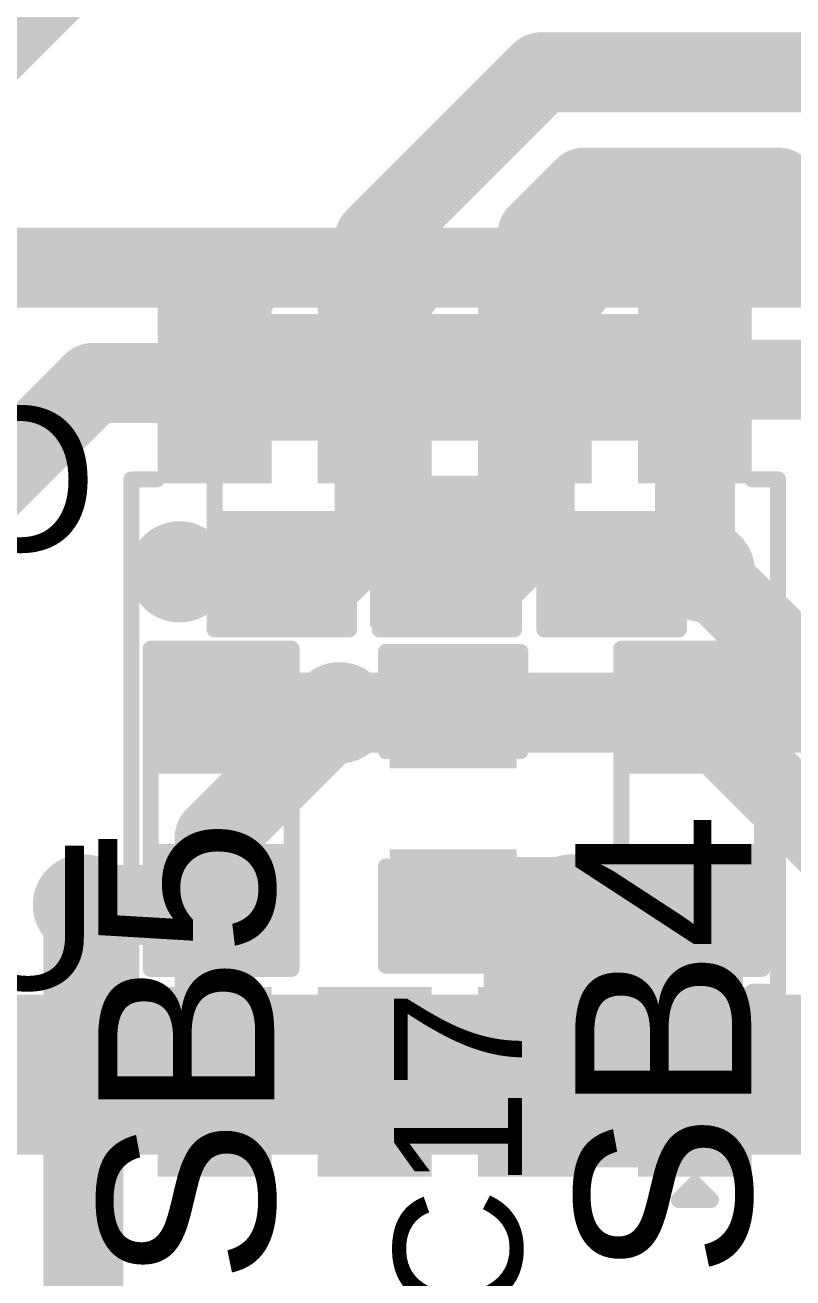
# Model space of a CAD drawing. Header units: millimetres. Extents: x -0.12 to 2.11, y 0 to 1.55.
# Drawn here: x 0.9178 to 1.1576, y 0.5575 to 0.9487 of the extents above; entities that cross this region are included whole.
import ezdxf

# ---------------------------------------------------------------- set-up
doc = ezdxf.new("R2010")
doc.units = ezdxf.units.MM
doc.header["$MEASUREMENT"] = 0
for name, color, linetype in [('BottomLayer', 5, 'Continuous'), ('BottomOverlay', 54, 'Continuous'), ('BottomPaste', 16, 'Continuous'), ('BottomSolder', 6, 'Continuous'), ('TopLayer', 1, 'Continuous'), ('TopOverlay', 2, 'Continuous'), ('TopPaste', 8, 'Continuous'), ('TopSolder', 216, 'Continuous'), ('ViaHoleLayer', 16, 'Continuous')]:
    doc.layers.add(name, color=color, linetype=linetype)
doc.styles.add('Arial', font='', dxfattribs={"height": 0.2})
doc.styles.get('Arial').set_extended_font_data('Arial')

# ---------------------------------------------------------------- blocks, each defined once
blk = doc.blocks.new('R___0603_2')
at = {"layer": 'TopLayer'}
for points in [[(-0.015, 0.0175), (-0.015, -0.0175), (-0.045, -0.0175), (-0.045, 0.0175)], [(0.045, 0.0175), (0.045, -0.0175), (0.015, -0.0175), (0.015, 0.0175)]]:
    blk.add_hatch(color=1, dxfattribs=at).paths.add_polyline_path(points)
at = {"layer": 'TopPaste'}
for points in [[(-0.015, 0.0175), (-0.015, -0.0175), (-0.045, -0.0175), (-0.045, 0.0175)], [(0.045, 0.0175), (0.045, -0.0175), (0.015, -0.0175), (0.015, 0.0175)]]:
    blk.add_hatch(color=8, dxfattribs=at).paths.add_polyline_path(points)
at = {"layer": 'TopSolder'}
for points in [[(-0.011, 0.0215), (-0.011, -0.0215), (-0.049, -0.0215), (-0.049, 0.0215)], [(0.049, 0.0215), (0.049, -0.0215), (0.011, -0.0215), (0.011, 0.0215)]]:
    blk.add_hatch(color=216, dxfattribs=at).paths.add_polyline_path(points)
at = {"layer": 'TopOverlay', "const_width": 0.005}
for points in [[(-0.048, 0.021), (0.048, 0.021)], [(-0.048, 0.021), (-0.048, -0.021)], [(0.048, 0.021), (0.048, -0.021)], [(-0.048, -0.021), (0.048, -0.021)]]:
    blk.add_lwpolyline(points, dxfattribs=at)
at = {"layer": 'TopOverlay', "const_width": 0.0025}
for points in [[(-0.04925, 0.021, 1), (-0.04675, 0.021, 1)], [(-0.04925, 0.021, 1), (-0.04675, 0.021, 1)], [(0.04675, 0.021, 1), (0.04925, 0.021, 1)], [(0.04675, 0.021, 1), (0.04925, 0.021, 1)], [(-0.04925, -0.021, 1), (-0.04675, -0.021, 1)], [(-0.04925, -0.021, 1), (-0.04675, -0.021, 1)], [(0.04675, -0.021, 1), (0.04925, -0.021, 1)], [(0.04675, -0.021, 1), (0.04925, -0.021, 1)]]:
    blk.add_lwpolyline(points, format="xyb", close=True, dxfattribs=at)
blk = doc.blocks.new('R___0603_3')
at = {"layer": 'TopLayer'}
for points in [[(-0.015, 0.0175), (-0.015, -0.0175), (-0.045, -0.0175), (-0.045, 0.0175)], [(0.045, 0.0175), (0.045, -0.0175), (0.015, -0.0175), (0.015, 0.0175)]]:
    blk.add_hatch(color=1, dxfattribs=at).paths.add_polyline_path(points)
at = {"layer": 'TopPaste'}
for points in [[(-0.015, 0.0175), (-0.015, -0.0175), (-0.045, -0.0175), (-0.045, 0.0175)], [(0.045, 0.0175), (0.045, -0.0175), (0.015, -0.0175), (0.015, 0.0175)]]:
    blk.add_hatch(color=8, dxfattribs=at).paths.add_polyline_path(points)
at = {"layer": 'TopSolder'}
for points in [[(-0.011, 0.0215), (-0.011, -0.0215), (-0.049, -0.0215), (-0.049, 0.0215)], [(0.049, 0.0215), (0.049, -0.0215), (0.011, -0.0215), (0.011, 0.0215)]]:
    blk.add_hatch(color=216, dxfattribs=at).paths.add_polyline_path(points)
at = {"layer": 'TopOverlay', "const_width": 0.005}
for points in [[(-0.048, 0.021), (0.048, 0.021)], [(-0.048, 0.021), (-0.048, -0.021)], [(0.048, 0.021), (0.048, -0.021)], [(-0.048, -0.021), (0.048, -0.021)]]:
    blk.add_lwpolyline(points, dxfattribs=at)
at = {"layer": 'TopOverlay', "const_width": 0.0025}
for points in [[(-0.04925, 0.021, 1), (-0.04675, 0.021, 1)], [(-0.04925, 0.021, 1), (-0.04675, 0.021, 1)], [(0.04675, 0.021, 1), (0.04925, 0.021, 1)], [(0.04675, 0.021, 1), (0.04925, 0.021, 1)], [(-0.04925, -0.021, 1), (-0.04675, -0.021, 1)], [(-0.04925, -0.021, 1), (-0.04675, -0.021, 1)], [(0.04675, -0.021, 1), (0.04925, -0.021, 1)], [(0.04675, -0.021, 1), (0.04925, -0.021, 1)]]:
    blk.add_lwpolyline(points, format="xyb", close=True, dxfattribs=at)
blk = doc.blocks.new('SOP_8_B_4')
at = {"layer": 'BottomLayer'}
for points in [[(-0.13386, 0.08878), (-0.08268, 0.08878), (-0.08268, 0.06122), (-0.13386, 0.06122)], [(0.08268, 0.08878), (0.13386, 0.08878), (0.13386, 0.06122), (0.08268, 0.06122)], [(-0.13386, 0.03878), (-0.08268, 0.03878), (-0.08268, 0.01122), (-0.13386, 0.01122)], [(0.08268, 0.03878), (0.13386, 0.03878), (0.13386, 0.01122), (0.08268, 0.01122)], [(-0.13386, -0.01122), (-0.08268, -0.01122), (-0.08268, -0.03878), (-0.13386, -0.03878)], [(0.08268, -0.01122), (0.13386, -0.01122), (0.13386, -0.03878), (0.08268, -0.03878)], [(-0.13386, -0.06122), (-0.08268, -0.06122), (-0.08268, -0.08878), (-0.13386, -0.08878)], [(0.08268, -0.06122), (0.13386, -0.06122), (0.13386, -0.08878), (0.08268, -0.08878)]]:
    blk.add_hatch(color=5, dxfattribs=at).paths.add_polyline_path(points)
at = {"layer": 'BottomOverlay'}
blk.add_hatch(color=54, dxfattribs=at).paths.add_polyline_path([(-0.078, -0.084), (-0.067, -0.084), (-0.067, -0.058), (-0.078, -0.058)])
at = {"layer": 'BottomPaste'}
for points in [[(-0.13386, 0.08878), (-0.08268, 0.08878), (-0.08268, 0.06122), (-0.13386, 0.06122)], [(0.08268, 0.08878), (0.13386, 0.08878), (0.13386, 0.06122), (0.08268, 0.06122)], [(-0.13386, 0.03878), (-0.08268, 0.03878), (-0.08268, 0.01122), (-0.13386, 0.01122)], [(0.08268, 0.03878), (0.13386, 0.03878), (0.13386, 0.01122), (0.08268, 0.01122)], [(-0.13386, -0.01122), (-0.08268, -0.01122), (-0.08268, -0.03878), (-0.13386, -0.03878)], [(0.08268, -0.01122), (0.13386, -0.01122), (0.13386, -0.03878), (0.08268, -0.03878)], [(-0.13386, -0.06122), (-0.08268, -0.06122), (-0.08268, -0.08878), (-0.13386, -0.08878)], [(0.08268, -0.06122), (0.13386, -0.06122), (0.13386, -0.08878), (0.08268, -0.08878)]]:
    blk.add_hatch(color=16, dxfattribs=at).paths.add_polyline_path(points)
at = {"layer": 'BottomSolder'}
for points in [[(-0.13786, 0.09278), (-0.07868, 0.09278), (-0.07868, 0.05722), (-0.13786, 0.05722)], [(0.07868, 0.09278), (0.13786, 0.09278), (0.13786, 0.05722), (0.07868, 0.05722)], [(-0.13786, 0.04278), (-0.07868, 0.04278), (-0.07868, 0.00722), (-0.13786, 0.00722)], [(0.07868, 0.04278), (0.13786, 0.04278), (0.13786, 0.00722), (0.07868, 0.00722)], [(-0.13786, -0.00722), (-0.07868, -0.00722), (-0.07868, -0.04278), (-0.13786, -0.04278)], [(0.07868, -0.00722), (0.13786, -0.00722), (0.13786, -0.04278), (0.07868, -0.04278)], [(-0.13786, -0.05722), (-0.07868, -0.05722), (-0.07868, -0.09278), (-0.13786, -0.09278)], [(0.07868, -0.05722), (0.13786, -0.05722), (0.13786, -0.09278), (0.07868, -0.09278)]]:
    blk.add_hatch(color=6, dxfattribs=at).paths.add_polyline_path(points)
at = {"layer": 'BottomOverlay', "const_width": 0.005}
for points in [[(-0.08014, 0.101), (-0.08014, 0.093)], [(-0.08014, 0.101), (0.07986, 0.101)], [(0.07986, 0.101), (0.07986, 0.093)], [(-0.14514, -0.07), (-0.14514, -0.08)], [(-0.14514, -0.07), (-0.14014, -0.075)], [(-0.14014, -0.075), (-0.14514, -0.08)], [(-0.08014, -0.093), (-0.08014, -0.101)], [(0.07986, -0.093), (0.07986, -0.101)], [(-0.08014, -0.101), (0.07986, -0.101)]]:
    blk.add_lwpolyline(points, dxfattribs=at)
at = {"layer": 'BottomOverlay', "const_width": 0.0025}
for points in [[(-0.08139, 0.101, 1), (-0.07889, 0.101, 1)], [(-0.08139, 0.101, 1), (-0.07889, 0.101, 1)], [(0.07861, 0.101, 1), (0.08111, 0.101, 1)], [(0.07861, 0.101, 1), (0.08111, 0.101, 1)], [(-0.08139, 0.093, 1), (-0.07889, 0.093, 1)], [(0.07861, 0.093, 1), (0.08111, 0.093, 1)], [(-0.14639, -0.07, 1), (-0.14389, -0.07, 1)], [(-0.14639, -0.07, 1), (-0.14389, -0.07, 1)], [(-0.14139, -0.075, 1), (-0.13889, -0.075, 1)], [(-0.14139, -0.075, 1), (-0.13889, -0.075, 1)], [(-0.14639, -0.08, 1), (-0.14389, -0.08, 1)], [(-0.14639, -0.08, 1), (-0.14389, -0.08, 1)], [(-0.08139, -0.093, 1), (-0.07889, -0.093, 1)], [(0.07861, -0.093, 1), (0.08111, -0.093, 1)], [(-0.08139, -0.101, 1), (-0.07889, -0.101, 1)], [(-0.08139, -0.101, 1), (-0.07889, -0.101, 1)], [(0.07861, -0.101, 1), (0.08111, -0.101, 1)], [(0.07861, -0.101, 1), (0.08111, -0.101, 1)]]:
    blk.add_lwpolyline(points, format="xyb", close=True, dxfattribs=at)
blk = doc.blocks.new('S______B______13')
at = {"layer": 'TopLayer'}
for points in [[(-0.045, -0.0175), (-0.045, 0.0175), (-0.015, 0.0175), (-0.015, -0.0175)], [(0.015, -0.0175), (0.015, 0.0175), (0.045, 0.0175), (0.045, -0.0175)]]:
    blk.add_hatch(color=1, dxfattribs=at).paths.add_polyline_path(points)
at = {"layer": 'TopPaste'}
for points in [[(-0.045, -0.0175), (-0.045, 0.0175), (-0.015, 0.0175), (-0.015, -0.0175)], [(0.015, -0.0175), (0.015, 0.0175), (0.045, 0.0175), (0.045, -0.0175)]]:
    blk.add_hatch(color=8, dxfattribs=at).paths.add_polyline_path(points)
at = {"layer": 'TopSolder'}
for points in [[(-0.049, -0.0215), (-0.049, 0.0215), (-0.011, 0.0215), (-0.011, -0.0215)], [(0.011, -0.0215), (0.011, 0.0215), (0.049, 0.0215), (0.049, -0.0215)]]:
    blk.add_hatch(color=216, dxfattribs=at).paths.add_polyline_path(points)
at = {"layer": 'TopOverlay', "const_width": 0.005}
for points in [[(-0.05, 0.022), (0.05, 0.022)], [(-0.05, 0.022), (-0.05, -0.022)], [(0.05, 0.022), (0.05, -0.022)], [(-0.05, -0.022), (0.05, -0.022)]]:
    blk.add_lwpolyline(points, dxfattribs=at)
at = {"layer": 'TopOverlay', "const_width": 0.0025}
for points in [[(-0.05125, 0.022, 1), (-0.04875, 0.022, 1)], [(-0.05125, 0.022, 1), (-0.04875, 0.022, 1)], [(0.04875, 0.022, 1), (0.05125, 0.022, 1)], [(0.04875, 0.022, 1), (0.05125, 0.022, 1)], [(-0.05125, -0.022, 1), (-0.04875, -0.022, 1)], [(-0.05125, -0.022, 1), (-0.04875, -0.022, 1)], [(0.04875, -0.022, 1), (0.05125, -0.022, 1)], [(0.04875, -0.022, 1), (0.05125, -0.022, 1)]]:
    blk.add_lwpolyline(points, format="xyb", close=True, dxfattribs=at)
blk = doc.blocks.new('S______B______14')
at = {"layer": 'TopLayer'}
for points in [[(-0.045, -0.0175), (-0.045, 0.0175), (-0.015, 0.0175), (-0.015, -0.0175)], [(0.015, -0.0175), (0.015, 0.0175), (0.045, 0.0175), (0.045, -0.0175)]]:
    blk.add_hatch(color=1, dxfattribs=at).paths.add_polyline_path(points)
at = {"layer": 'TopPaste'}
for points in [[(-0.045, -0.0175), (-0.045, 0.0175), (-0.015, 0.0175), (-0.015, -0.0175)], [(0.015, -0.0175), (0.015, 0.0175), (0.045, 0.0175), (0.045, -0.0175)]]:
    blk.add_hatch(color=8, dxfattribs=at).paths.add_polyline_path(points)
at = {"layer": 'TopSolder'}
for points in [[(-0.049, -0.0215), (-0.049, 0.0215), (-0.011, 0.0215), (-0.011, -0.0215)], [(0.011, -0.0215), (0.011, 0.0215), (0.049, 0.0215), (0.049, -0.0215)]]:
    blk.add_hatch(color=216, dxfattribs=at).paths.add_polyline_path(points)
at = {"layer": 'TopOverlay', "const_width": 0.005}
for points in [[(0.05, 0.022), (-0.05, 0.022)], [(-0.05, -0.022), (-0.05, 0.022)], [(0.05, -0.022), (0.05, 0.022)], [(0.05, -0.022), (-0.05, -0.022)]]:
    blk.add_lwpolyline(points, dxfattribs=at)
at = {"layer": 'TopOverlay', "const_width": 0.0025}
for points in [[(-0.05125, 0.022, 1), (-0.04875, 0.022, 1)], [(-0.05125, 0.022, 1), (-0.04875, 0.022, 1)], [(0.04875, 0.022, 1), (0.05125, 0.022, 1)], [(0.04875, 0.022, 1), (0.05125, 0.022, 1)], [(-0.05125, -0.022, 1), (-0.04875, -0.022, 1)], [(-0.05125, -0.022, 1), (-0.04875, -0.022, 1)], [(0.04875, -0.022, 1), (0.05125, -0.022, 1)], [(0.04875, -0.022, 1), (0.05125, -0.022, 1)]]:
    blk.add_lwpolyline(points, format="xyb", close=True, dxfattribs=at)
blk = doc.blocks.new('R___0603_26')
at = {"layer": 'TopLayer'}
for points in [[(-0.015, 0.0175), (-0.015, -0.0175), (-0.045, -0.0175), (-0.045, 0.0175)], [(0.045, 0.0175), (0.045, -0.0175), (0.015, -0.0175), (0.015, 0.0175)]]:
    blk.add_hatch(color=1, dxfattribs=at).paths.add_polyline_path(points)
at = {"layer": 'TopPaste'}
for points in [[(-0.015, 0.0175), (-0.015, -0.0175), (-0.045, -0.0175), (-0.045, 0.0175)], [(0.045, 0.0175), (0.045, -0.0175), (0.015, -0.0175), (0.015, 0.0175)]]:
    blk.add_hatch(color=8, dxfattribs=at).paths.add_polyline_path(points)
at = {"layer": 'TopSolder'}
for points in [[(-0.011, 0.0215), (-0.011, -0.0215), (-0.049, -0.0215), (-0.049, 0.0215)], [(0.049, 0.0215), (0.049, -0.0215), (0.011, -0.0215), (0.011, 0.0215)]]:
    blk.add_hatch(color=216, dxfattribs=at).paths.add_polyline_path(points)
at = {"layer": 'TopOverlay', "const_width": 0.005}
for points in [[(-0.048, 0.021), (-0.048, -0.021)], [(-0.048, 0.021), (0.048, 0.021)], [(0.048, 0.021), (0.048, -0.021)], [(-0.048, -0.021), (0.048, -0.021)]]:
    blk.add_lwpolyline(points, dxfattribs=at)
at = {"layer": 'TopOverlay', "const_width": 0.0025}
for points in [[(-0.04925, 0.021, 1), (-0.04675, 0.021, 1)], [(-0.04925, 0.021, 1), (-0.04675, 0.021, 1)], [(0.04675, 0.021, 1), (0.04925, 0.021, 1)], [(0.04675, 0.021, 1), (0.04925, 0.021, 1)], [(-0.04925, -0.021, 1), (-0.04675, -0.021, 1)], [(-0.04925, -0.021, 1), (-0.04675, -0.021, 1)], [(0.04675, -0.021, 1), (0.04925, -0.021, 1)], [(0.04675, -0.021, 1), (0.04925, -0.021, 1)]]:
    blk.add_lwpolyline(points, format="xyb", close=True, dxfattribs=at)
blk = doc.blocks.new('C___0603_41')
at = {"layer": 'TopLayer'}
for points in [[(-0.015, 0.0175), (-0.015, -0.0175), (-0.045, -0.0175), (-0.045, 0.0175)], [(0.045, 0.0175), (0.045, -0.0175), (0.015, -0.0175), (0.015, 0.0175)]]:
    blk.add_hatch(color=1, dxfattribs=at).paths.add_polyline_path(points)
at = {"layer": 'TopPaste'}
for points in [[(-0.015, 0.0175), (-0.015, -0.0175), (-0.045, -0.0175), (-0.045, 0.0175)], [(0.045, 0.0175), (0.045, -0.0175), (0.015, -0.0175), (0.015, 0.0175)]]:
    blk.add_hatch(color=8, dxfattribs=at).paths.add_polyline_path(points)
at = {"layer": 'TopSolder'}
for points in [[(-0.01264, 0.01986), (-0.01264, -0.01986), (-0.04736, -0.01986), (-0.04736, 0.01986)], [(0.04736, 0.01986), (0.04736, -0.01986), (0.01264, -0.01986), (0.01264, 0.01986)]]:
    blk.add_hatch(color=216, dxfattribs=at).paths.add_polyline_path(points)
at = {"layer": 'TopOverlay', "const_width": 0.005}
for points in [[(-0.049, 0.021), (-0.049, -0.021)], [(-0.049, 0.021), (-0.018, 0.021)], [(0.018, 0.021), (0.049, 0.021)], [(0.049, 0.021), (0.049, -0.021)], [(-0.049, -0.021), (-0.018, -0.021)], [(0.018, -0.021), (0.049, -0.021)]]:
    blk.add_lwpolyline(points, dxfattribs=at)
at = {"layer": 'TopOverlay', "const_width": 0.0025}
for points in [[(-0.05025, 0.021, 1), (-0.04775, 0.021, 1)], [(-0.05025, 0.021, 1), (-0.04775, 0.021, 1)], [(-0.01925, 0.021, 1), (-0.01675, 0.021, 1)], [(0.01675, 0.021, 1), (0.01925, 0.021, 1)], [(0.04775, 0.021, 1), (0.05025, 0.021, 1)], [(0.04775, 0.021, 1), (0.05025, 0.021, 1)], [(-0.05025, -0.021, 1), (-0.04775, -0.021, 1)], [(-0.05025, -0.021, 1), (-0.04775, -0.021, 1)], [(-0.01925, -0.021, 1), (-0.01675, -0.021, 1)], [(0.01675, -0.021, 1), (0.01925, -0.021, 1)], [(0.04775, -0.021, 1), (0.05025, -0.021, 1)], [(0.04775, -0.021, 1), (0.05025, -0.021, 1)]]:
    blk.add_lwpolyline(points, format="xyb", close=True, dxfattribs=at)

msp = doc.modelspace()

# ---------------------------------------------------------------- hatches: boundary and pattern name
at = {"layer": 'BottomLayer'}
h = msp.add_hatch(color=5, dxfattribs=at)
edge = h.paths.add_edge_path()
edge.add_arc((0.966, 0.778), 0.01181, 0, 360)
h = msp.add_hatch(color=5, dxfattribs=at)
edge = h.paths.add_edge_path()
edge.add_arc((1.058, 0.776), 0.01181, 0, 360)
h = msp.add_hatch(color=5, dxfattribs=at)
edge = h.paths.add_edge_path()
edge.add_arc((1.13, 0.778), 0.01181, 0, 360)
h = msp.add_hatch(color=5, dxfattribs=at)
edge = h.paths.add_edge_path()
edge.add_arc((1.016, 0.734), 0.01181, 0, 360)
msp.add_hatch(color=5, dxfattribs=at).paths.add_polyline_path([(1.061, 0.592), (1.142, 0.592), (1.142, 0.689), (1.061, 0.689)])
h = msp.add_hatch(color=5, dxfattribs=at)
edge = h.paths.add_edge_path()
edge.add_arc((0.936, 0.674), 0.01181, 0, 360)
h = msp.add_hatch(color=5, dxfattribs=at)
edge = h.paths.add_edge_path()
edge.add_arc((1.08875, 0.674), 0.01181, 0, 360)
at = {"layer": 'BottomSolder'}
h = msp.add_hatch(color=6, dxfattribs=at)
edge = h.paths.add_edge_path()
edge.add_arc((0.966, 0.778), 0.01581, 0, 360)
h = msp.add_hatch(color=6, dxfattribs=at)
edge = h.paths.add_edge_path()
edge.add_arc((1.058, 0.776), 0.01581, 0, 360)
h = msp.add_hatch(color=6, dxfattribs=at)
edge = h.paths.add_edge_path()
edge.add_arc((1.13, 0.778), 0.01581, 0, 360)
h = msp.add_hatch(color=6, dxfattribs=at)
edge = h.paths.add_edge_path()
edge.add_arc((1.016, 0.734), 0.01581, 0, 360)
h = msp.add_hatch(color=6, dxfattribs=at)
edge = h.paths.add_edge_path()
edge.add_arc((0.936, 0.674), 0.01581, 0, 360)
h = msp.add_hatch(color=6, dxfattribs=at)
edge = h.paths.add_edge_path()
edge.add_arc((1.08875, 0.674), 0.01581, 0, 360)
at = {"layer": 'TopLayer'}
msp.add_hatch(color=1, dxfattribs=at).paths.add_polyline_path([(1.0255, 0.761), (1.0705, 0.761), (1.0705, 0.808), (1.0255, 0.808)])
h = msp.add_hatch(color=1, dxfattribs=at)
edge = h.paths.add_edge_path()
edge.add_arc((0.966, 0.778), 0.01181, 0, 360)
h = msp.add_hatch(color=1, dxfattribs=at)
edge = h.paths.add_edge_path()
edge.add_arc((1.058, 0.776), 0.01181, 0, 360)
h = msp.add_hatch(color=1, dxfattribs=at)
edge = h.paths.add_edge_path()
edge.add_arc((1.13, 0.778), 0.01181, 0, 360)
h = msp.add_hatch(color=1, dxfattribs=at)
edge = h.paths.add_edge_path()
edge.add_arc((1.016, 0.734), 0.01181, 0, 360)
h = msp.add_hatch(color=1, dxfattribs=at)
edge = h.paths.add_edge_path()
edge.add_arc((0.936, 0.674), 0.01181, 0, 360)
h = msp.add_hatch(color=1, dxfattribs=at)
edge = h.paths.add_edge_path()
edge.add_arc((1.08875, 0.674), 0.01181, 0, 360)
at = {"layer": 'TopSolder'}
h = msp.add_hatch(color=216, dxfattribs=at)
edge = h.paths.add_edge_path()
edge.add_arc((0.966, 0.778), 0.01581, 0, 360)
h = msp.add_hatch(color=216, dxfattribs=at)
edge = h.paths.add_edge_path()
edge.add_arc((1.058, 0.776), 0.01581, 0, 360)
h = msp.add_hatch(color=216, dxfattribs=at)
edge = h.paths.add_edge_path()
edge.add_arc((1.13, 0.778), 0.01581, 0, 360)
h = msp.add_hatch(color=216, dxfattribs=at)
edge = h.paths.add_edge_path()
edge.add_arc((1.016, 0.734), 0.01581, 0, 360)
h = msp.add_hatch(color=216, dxfattribs=at)
edge = h.paths.add_edge_path()
edge.add_arc((0.936, 0.674), 0.01581, 0, 360)
h = msp.add_hatch(color=216, dxfattribs=at)
edge = h.paths.add_edge_path()
edge.add_arc((1.08875, 0.674), 0.01581, 0, 360)
at = {"layer": 'ViaHoleLayer'}
h = msp.add_hatch(color=16, dxfattribs=at)
edge = h.paths.add_edge_path()
edge.add_arc((0.966, 0.778), 0.00591, 0, 360)
h = msp.add_hatch(color=16, dxfattribs=at)
edge = h.paths.add_edge_path()
edge.add_arc((1.13, 0.778), 0.00591, 0, 360)
h = msp.add_hatch(color=16, dxfattribs=at)
edge = h.paths.add_edge_path()
edge.add_arc((1.058, 0.776), 0.00591, 0, 360)
h = msp.add_hatch(color=16, dxfattribs=at)
edge = h.paths.add_edge_path()
edge.add_arc((1.016, 0.734), 0.00591, 0, 360)
h = msp.add_hatch(color=16, dxfattribs=at)
edge = h.paths.add_edge_path()
edge.add_arc((0.936, 0.674), 0.00591, 0, 360)
h = msp.add_hatch(color=16, dxfattribs=at)
edge = h.paths.add_edge_path()
edge.add_arc((1.08875, 0.674), 0.00591, 0, 360)

# ---------------------------------------------------------------- linework, layer by layer
at = {"layer": 'BottomLayer', "const_width": 0.025}
for points in [[(1.027, 0.882), (1.079, 0.934)], [(1.079, 0.934), (1.173, 0.934)], [(1.07784, 0.88336), (1.09248, 0.898)], [(1.09248, 0.898), (1.153, 0.898)], [(1.153, 0.898), (1.187, 0.864)], [(1.027, 0.83527), (1.027, 0.882)], [(1.07784, 0.8361), (1.07784, 0.88336)], [(1.027, 0.79164), (1.027, 0.83527)], [(1.077, 0.83527), (1.07784, 0.8361)], [(1.077, 0.79064), (1.077, 0.83527)], [(1.127, 0.781), (1.127, 0.83527)], [(1.01336, 0.778), (1.027, 0.79164)], [(1.06236, 0.776), (1.077, 0.79064)], [(0.966, 0.778), (1.01336, 0.778)], [(1.13, 0.778), (1.305, 0.603)], [(1.058, 0.776), (1.06236, 0.776)], [(0.977, 0.695), (1.016, 0.734)], [(1.016, 0.734), (1.128, 0.734)], [(1.128, 0.734), (1.291, 0.571)], [(0.977, 0.61873), (0.977, 0.695)], [(0.936, 0.267), (0.936, 0.674)], [(1.077, 0.61873), (1.07828, 0.62001)], [(1.077, 0.61873), (1.17227, 0.61873)]]:
    msp.add_lwpolyline(points, dxfattribs=at)
at = {"layer": 'BottomLayer', "const_width": 0.0125}
for points in [[(1.07275, 0.934, 1), (1.08525, 0.934, 1)], [(1.07275, 0.934, 1), (1.08525, 0.934, 1)], [(1.08623, 0.898, 1), (1.09873, 0.898, 1)], [(1.08623, 0.898, 1), (1.09873, 0.898, 1)], [(1.14675, 0.898, 1), (1.15925, 0.898, 1)], [(1.14675, 0.898, 1), (1.15925, 0.898, 1)], [(1.02075, 0.882, 1), (1.03325, 0.882, 1)], [(1.02075, 0.882, 1), (1.03325, 0.882, 1)], [(1.07159, 0.88336, 1), (1.08409, 0.88336, 1)], [(1.07159, 0.88336, 1), (1.08409, 0.88336, 1)], [(1.02075, 0.83527, 1), (1.03325, 0.83527, 1)], [(1.02075, 0.83527, 1), (1.03325, 0.83527, 1)], [(1.07075, 0.83527, 1), (1.08325, 0.83527, 1)], [(1.07075, 0.83527, 1), (1.08325, 0.83527, 1)], [(1.07159, 0.8361, 1), (1.08409, 0.8361, 1)], [(1.07159, 0.8361, 1), (1.08409, 0.8361, 1)], [(1.12075, 0.83527, 1), (1.13325, 0.83527, 1)], [(1.02075, 0.79164, 1), (1.03325, 0.79164, 1)], [(1.02075, 0.79164, 1), (1.03325, 0.79164, 1)], [(1.07075, 0.79064, 1), (1.08325, 0.79064, 1)], [(1.07075, 0.79064, 1), (1.08325, 0.79064, 1)], [(0.95975, 0.778, 1), (0.97225, 0.778, 1)], [(1.00711, 0.778, 1), (1.01961, 0.778, 1)], [(1.00711, 0.778, 1), (1.01961, 0.778, 1)], [(1.12075, 0.781, 1), (1.13325, 0.781, 1)], [(1.12375, 0.778, 1), (1.13625, 0.778, 1)], [(1.05175, 0.776, 1), (1.06425, 0.776, 1)], [(1.05611, 0.776, 1), (1.06861, 0.776, 1)], [(1.05611, 0.776, 1), (1.06861, 0.776, 1)], [(1.00975, 0.734, 1), (1.02225, 0.734, 1)], [(1.00975, 0.734, 1), (1.02225, 0.734, 1)], [(1.12175, 0.734, 1), (1.13425, 0.734, 1)], [(1.12175, 0.734, 1), (1.13425, 0.734, 1)], [(0.97075, 0.695, 1), (0.98325, 0.695, 1)], [(0.97075, 0.695, 1), (0.98325, 0.695, 1)], [(0.92975, 0.674, 1), (0.94225, 0.674, 1)], [(0.97075, 0.61873, 1), (0.98325, 0.61873, 1)], [(1.07075, 0.61873, 1), (1.08325, 0.61873, 1)], [(1.07075, 0.61873, 1), (1.08325, 0.61873, 1)], [(1.07203, 0.62001, 1), (1.08453, 0.62001, 1)]]:
    msp.add_lwpolyline(points, format="xyb", close=True, dxfattribs=at)
at = {"layer": 'TopLayer'}
for points, const_width in [([(0.839, 0.873), (0.934, 0.968)], 0.025), ([(0.839, 0.873), (1.24, 0.873)], 0.025), ([(0.895, 0.793), (0.939, 0.837)], 0.025), ([(0.939, 0.837), (0.998, 0.837)], 0.025), ([(0.998, 0.837), (1.0495, 0.837)], 0.025), ([(1.0495, 0.838), (1.101, 0.838)], 0.025), ([(1.101, 0.838), (1.167, 0.838)], 0.025), ([(1.167, 0.838), (1.1995, 0.8055)], 0.025), ([(0.966, 0.778), (0.998, 0.778)], 0.025), ([(1.0495, 0.778), (1.0515, 0.776)], 0.025), ([(1.101, 0.778), (1.13, 0.778)], 0.025), ([(1.0515, 0.776), (1.058, 0.776)], 0.025), ([(0.979, 0.734), (1.016, 0.734)], 0.025), ([(1.016, 0.734), (1.0515, 0.734)], 0.025), ([(1.126, 0.734), (1.306, 0.734)], 0.025), ([(0.936, 0.674), (0.979, 0.674)], 0.025), ([(1.0515, 0.674), (1.08875, 0.674)], 0.025), ([(1.08875, 0.674), (1.126, 0.674)], 0.025), ([(0.35443, 0.621), (1.316, 0.621)], 0.05)]:
    msp.add_lwpolyline(points, dxfattribs=dict(at, const_width=const_width))
at = {"layer": 'TopLayer', "const_width": 0.0125}
for points in [[(0.93275, 0.837, 1), (0.94525, 0.837, 1)], [(0.93275, 0.837, 1), (0.94525, 0.837, 1)], [(0.99175, 0.837, 1), (1.00425, 0.837, 1)], [(0.99175, 0.837, 1), (1.00425, 0.837, 1)], [(1.04325, 0.838, 1), (1.05575, 0.838, 1)], [(1.04325, 0.837, 1), (1.05575, 0.837, 1)], [(1.09475, 0.838, 1), (1.10725, 0.838, 1)], [(1.09475, 0.838, 1), (1.10725, 0.838, 1)], [(1.16075, 0.838, 1), (1.17325, 0.838, 1)], [(1.16075, 0.838, 1), (1.17325, 0.838, 1)], [(0.95975, 0.778, 1), (0.97225, 0.778, 1)], [(0.99175, 0.778, 1), (1.00425, 0.778, 1)], [(1.04325, 0.778, 1), (1.05575, 0.778, 1)], [(1.09475, 0.778, 1), (1.10725, 0.778, 1)], [(1.12375, 0.778, 1), (1.13625, 0.778, 1)], [(1.04525, 0.776, 1), (1.05775, 0.776, 1)], [(1.04525, 0.776, 1), (1.05775, 0.776, 1)], [(1.05175, 0.776, 1), (1.06425, 0.776, 1)], [(0.97275, 0.734, 1), (0.98525, 0.734, 1)], [(1.00975, 0.734, 1), (1.02225, 0.734, 1)], [(1.00975, 0.734, 1), (1.02225, 0.734, 1)], [(1.04525, 0.734, 1), (1.05775, 0.734, 1)], [(1.11975, 0.734, 1), (1.13225, 0.734, 1)], [(0.92975, 0.674, 1), (0.94225, 0.674, 1)], [(0.97275, 0.674, 1), (0.98525, 0.674, 1)], [(1.04525, 0.674, 1), (1.05775, 0.674, 1)], [(1.0825, 0.674, 1), (1.095, 0.674, 1)], [(1.0825, 0.674, 1), (1.095, 0.674, 1)], [(1.11975, 0.674, 1), (1.13225, 0.674, 1)]]:
    msp.add_lwpolyline(points, format="xyb", close=True, dxfattribs=at)

# ---------------------------------------------------------------- block references
for name, p, rotation in [('SOP_8_B_4', (1.052, 0.727), 90), ('R___0603_2', (0.998, 0.808), 90), ('R___0603_3', (1.0495, 0.808), 90), ('R___0603_26', (1.101, 0.808), 90), ('S______B______13', (0.979, 0.704), 90), ('C___0603_41', (1.0515, 0.704), 90), ('S______B______14', (1.126, 0.704), 270)]:
    msp.add_blockref(name, p, dxfattribs=dict(rotation=rotation))

# ---------------------------------------------------------------- texts
at = {"layer": 'BottomOverlay', "style": 'Arial'}
msp.add_text('C3', height=0.045, rotation=180, dxfattribs=at).set_placement((0.94049, 0.82949))
at = {"layer": 'BottomOverlay', "style": 'Arial', "text_generation_flag": 2}
msp.add_text('U1', height=0.045, dxfattribs=at).set_placement((0.94099, 0.64751))
at = {"layer": 'TopOverlay', "style": 'Arial'}
for s, height, rotation, p in [('*', 0.1, 180, (1.014, 0.92855)), ('*', 0.1, 180, (1.064, 0.92755)), ('*', 0.1, 180, (1.117, 0.92755)), ('SB4', 0.055, 90, (1.14461, 0.55752)), ('SB5', 0.055, 90, (0.99561, 0.55571)), ('C17', 0.04, 90, (1.07299, 0.54502))]:
    msp.add_text(s, height=height, rotation=rotation, dxfattribs=at).set_placement(p)

doc.saveas('drawing.dxf')
